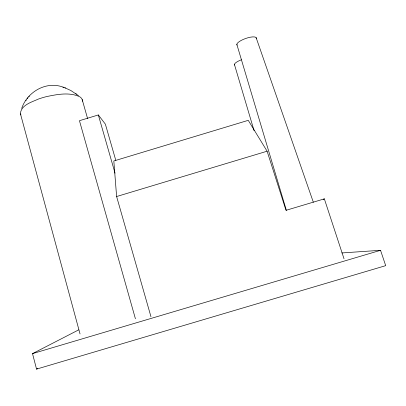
<?xml version="1.0" encoding="UTF-8"?>
<svg xmlns="http://www.w3.org/2000/svg" width="406" height="406" viewBox="0 0 406 406"><rect width="100%" height="100%" fill="white"/><g stroke="black" fill="none" stroke-linecap="round" stroke-linejoin="round"><path stroke-width="0.61" d="M82.362 101.251L82.327 100.109A49.375 13.799 -13.7 0 0 79.612 96.699C69.304 91.989 57.337 94.365 46.68 96.572A25.674 7.374 -14 0 0 38.519 99.013C31.901 102.048 20.716 105.073 20.447 113.817L80.038 333.93M21.706 108.351C27.364 91.68 46.649 80.576 63.529 87.31M25.893 100.581L26.273 100.054M27.212 98.744L27.989 97.744M28.953 96.577L29.344 96.11M78.683 329.87L32.516 353.626L36.545 369.115L37.621 368.455M323.267 199.458L324.348 198.859L344.014 258.769M115.781 160.314L105.372 124.145L98.338 114.954L79.444 120.699L135.421 318.781M150.971 316.741L116.613 196.534L267.112 151.21L286.007 210.323L324.348 198.859M32.516 353.626L380.539 250.309L385.7 265.656L36.545 369.115M341.847 252.948L380.539 250.309M64.889 87.797L70.903 90.553L78.5 95.654M62.935 87.102L65.544 88.026M75.81 93.634L76.399 94.075M267.112 151.21L248.254 120.338L113.827 160.979L116.613 196.534M20.447 113.817L20.65 114.36A48.969 13.911 -14.6 0 0 20.939 114.883M256.125 37.636L313.33 202.213M236.825 44.34L286.387 210.42M234.424 64.432L254.085 130.702M98.338 114.954L115.04 173.179M82.185 99.561L87.589 118.552M234.638 65.036A9.313 2.461 -19.1 0 1 241.367 59.778M237.053 45.081A10.287 2.984 -19.6 0 1 245.828 38.423A10.287 2.984 -19.6 0 1 256.277 38.408"/></g></svg>
